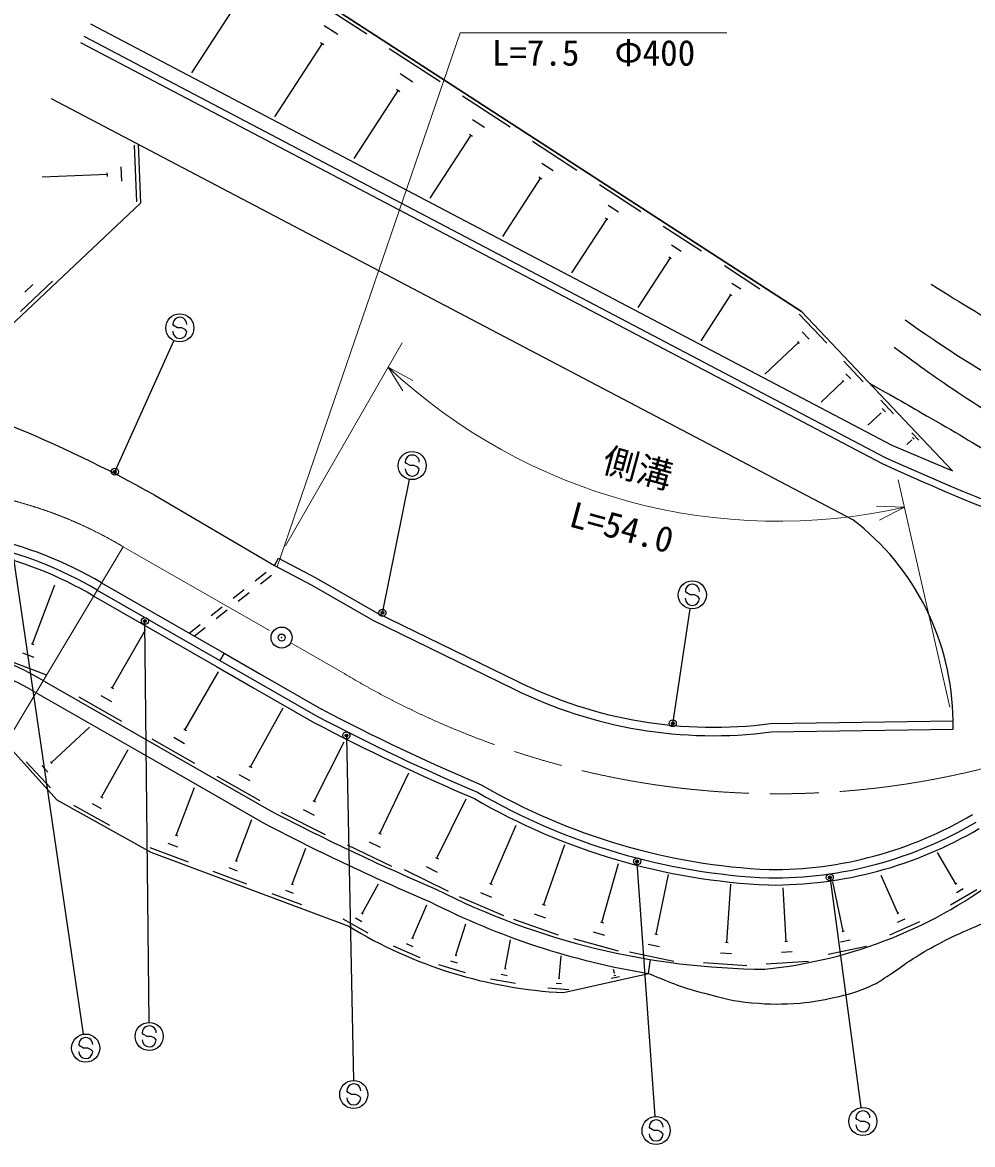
# Model space of a CAD drawing. Units: millimetres, scale not verified. Extents: x 40000 to 680000, y 20000 to 380000.
# Drawn here: x 460278 to 527920, y 259463 to 339378 of the extents above; entities that cross this region are included whole.
import ezdxf
from ezdxf.enums import TextEntityAlignment as Align

# ---------------------------------------------------------------- set-up
doc = ezdxf.new("R2010")
doc.units = ezdxf.units.MM
doc.header["$LTSCALE"] = 1000
doc.header["$PDMODE"] = 32
doc.header["$PDSIZE"] = 500
doc.linetypes.add('CHAIN', pattern=[18.5, 12, -1.5, 3.5, -1.5])
for name, color, linetype, lineweight in [('M-BGD', 7, 'Continuous', 25), ('M-BMK', 2, 'CHAIN', 13), ('M-BMK-SRVR', 3, 'Continuous', 25), ('M-STR-HTXT', 7, 'Continuous', 13), ('M-STR-STRC', 7, 'Continuous', 25)]:
    doc.layers.add(name, color=color, linetype=linetype, lineweight=lineweight)
doc.styles.add('@ＭＳ ゴシック', font='')
doc.styles.add('ＭＳ ゴシック', font='')
doc.styles.get('@ＭＳ ゴシック').set_extended_font_data('@MS Gothic')
doc.styles.get('ＭＳ ゴシック').set_extended_font_data('MS Gothic')

msp = doc.modelspace()

# ---------------------------------------------------------------- linework, layer by layer
at = {"layer": 'M-BGD'}
for p, q in [((473424, 346237), (515748, 318790)), ((515748, 318790), (473424, 346237)), ((475935, 341373), (472307, 335779)), ((480927, 341073), (484801, 338561)), ((465120, 339275), (522175, 309282)), ((481752, 339163), (482720, 338535)), ((464655, 338390), (521697, 308404)), ((464422, 337947), (521477, 307955)), ((481608, 337880), (478227, 332667)), ((481487, 337959), (481729, 337802)), ((486390, 337530), (490014, 335180)), ((487162, 335743), (488068, 335156)), ((487027, 334544), (483882, 329694)), ((486914, 334617), (487140, 334470)), ((491609, 334146), (494993, 331951)), ((462328, 333964), (519383, 303972)), ((492329, 332477), (493175, 331928)), ((492204, 331356), (489284, 326854)), ((492098, 331425), (492309, 331288)), ((496594, 330913), (499750, 328866)), ((468422, 326605), (468262, 330640)), ((468509, 330715), (468676, 326511)), ((497266, 329356), (498055, 328845)), ((466324, 328542), (461683, 328358)), ((466329, 328416), (466319, 328669)), ((467353, 328078), (467313, 329087)), ((497149, 328312), (494444, 324141)), ((497050, 328376), (497247, 328248)), ((501356, 327825), (504294, 325919)), ((468676, 326511), (454820, 313416)), ((501981, 326376), (502716, 325899)), ((501872, 325403), (499373, 321550)), ((501780, 325463), (501964, 325344)), ((505905, 324875), (508634, 323105)), ((506486, 323529), (507168, 323086)), ((506384, 322625), (504082, 319075)), ((506299, 322680), (506470, 322570)), ((510250, 322057), (512781, 320416)), ((460132, 318780), (462428, 320950)), ((460450, 320168), (461024, 320710)), ((510789, 320809), (511421, 320398)), ((510695, 319971), (508580, 316710)), ((510616, 320022), (510774, 319920)), ((515576, 318608), (517544, 316529)), ((526496, 307440), (515748, 318790)), ((515794, 317336), (516286, 316816)), ((515521, 316584), (513128, 314318)), ((515459, 316649), (515582, 316519)), ((518748, 315258), (520142, 313786)), ((518903, 314357), (519251, 313989)), ((518709, 313825), (517135, 312334)), ((518666, 313871), (518753, 313779)), ((521389, 312469), (522297, 311511)), ((521490, 311883), (521717, 311644)), ((521364, 311536), (520466, 310686)), ((521335, 311566), (521392, 311506)), ((523588, 310147), (524091, 309617)), ((522175, 309282), (526496, 307440)), ((523574, 309631), (523239, 309314)), ((523558, 309647), (523590, 309614)), ((523644, 309823), (523770, 309690)), ((469656, 305729), (478214, 300706)), ((478214, 300706), (478513, 301227)), ((478214, 300706), (480875, 299296)), ((478513, 301227), (481165, 299821)), ((476840, 299617), (477624, 300239)), ((477214, 299403), (477998, 300024)), ((481165, 299821), (485502, 297334)), ((460988, 295119), (462578, 299333)), ((465603, 298947), (474334, 293940)), ((465911, 299462), (474632, 294460)), ((475273, 298375), (476057, 298996)), ((480875, 299296), (485221, 296803)), ((465355, 298513), (474085, 293506)), ((475647, 298161), (476430, 298782)), ((473705, 297133), (474489, 297754)), ((474079, 296919), (474863, 297540)), ((485502, 297334), (495503, 292465)), ((472138, 295891), (472922, 296512)), ((485221, 296803), (495237, 291927)), ((466672, 291994), (469035, 296114)), ((472512, 295677), (473295, 296298)), ((460888, 295156), (461088, 295081)), ((458792, 294126), (461981, 292923)), ((460289, 294472), (461086, 294171)), ((474632, 294460), (474334, 293940)), ((474632, 294460), (477235, 292968)), ((474085, 293506), (476688, 292014)), ((474334, 293940), (476936, 292447)), ((471870, 289012), (474233, 293133)), ((477235, 292968), (481572, 290481)), ((461813, 292475), (470603, 287434)), ((466577, 292048), (466766, 291940)), ((476688, 292014), (481033, 289522)), ((476936, 292447), (481274, 289960)), ((461306, 291613), (470105, 286566)), ((464283, 291347), (467319, 289605)), ((465857, 291453), (466616, 291017)), ((476502, 286368), (478850, 290574)), ((513535, 289448), (526533, 289642)), ((526542, 289042), (526533, 289642)), ((462339, 286662), (465046, 289192)), ((471776, 289067), (471965, 288958)), ((513579, 288849), (526542, 289042)), ((458925, 288246), (462734, 284011)), ((469482, 288365), (472518, 286624)), ((471056, 288471), (471815, 288036)), ((481049, 283910), (483188, 288145)), ((465914, 284204), (467805, 287597)), ((470603, 287434), (473205, 285941)), ((460541, 286723), (462278, 284865)), ((461657, 286460), (462091, 285995)), ((462284, 286720), (462393, 286604)), ((470105, 286566), (472708, 285074)), ((476406, 286421), (476598, 286314)), ((473205, 285941), (477659, 283387)), ((474107, 285689), (477181, 283973)), ((475689, 285814), (476457, 285385)), ((485728, 281625), (487789, 285940)), ((471231, 281477), (472522, 284896)), ((472708, 285074), (477177, 282511)), ((462734, 284011), (469421, 280283)), ((465236, 283742), (465877, 283385)), ((465834, 284249), (465994, 284160)), ((480951, 283960), (481147, 283861)), ((489791, 279848), (491866, 284075)), ((463917, 283637), (466481, 282208)), ((478684, 283133), (481826, 281545)), ((480259, 283323), (481045, 282926)), ((475486, 279668), (476602, 282624)), ((493621, 278032), (495417, 282206)), ((471145, 281510), (471316, 281445)), ((485629, 281673), (485827, 281578)), ((469345, 280626), (472082, 279591)), ((470630, 280922), (471314, 280664)), ((479480, 278007), (480452, 280579)), ((483390, 280799), (486555, 279287)), ((484955, 281023), (485746, 280645)), ((497388, 276548), (498901, 280834)), ((469421, 280283), (483510, 275008)), ((489694, 279896), (489889, 279800)), ((526735, 278032), (525434, 280268)), ((473843, 278926), (476228, 278026)), ((474963, 279185), (475559, 278960)), ((475411, 279696), (475560, 279640)), ((487458, 279051), (490588, 277514)), ((489016, 279257), (489799, 278873)), ((501537, 275289), (502704, 279469)), ((505396, 274446), (506279, 278694)), ((518713, 274662), (517970, 278164)), ((522612, 275951), (521413, 278629)), ((478022, 277348), (480139, 276549)), ((479016, 277577), (479545, 277378)), ((479414, 278032), (479547, 277982)), ((484469, 275929), (485629, 278030)), ((492887, 277414), (493676, 277074)), ((493522, 278075), (493719, 277990)), ((510425, 273868), (510717, 278001)), ((514648, 273932), (514425, 277744)), ((526338, 276534), (528233, 277636)), ((526676, 277998), (526794, 278067)), ((526773, 277421), (527247, 277697)), ((488039, 274155), (489077, 276546)), ((491365, 277134), (494519, 275777)), ((497289, 276583), (497487, 276513)), ((484414, 275960), (484525, 275898)), ((496711, 275894), (497505, 275614)), ((522545, 275921), (522679, 275981)), ((483083, 275529), (484870, 274543)), ((484000, 275606), (484446, 275359)), ((491136, 272943), (491834, 275184)), ((495239, 275521), (498416, 274399)), ((501438, 275316), (501637, 275261)), ((522020, 274399), (524164, 275359)), ((522584, 275295), (523120, 275535)), ((487980, 274181), (488099, 274129)), ((499500, 274140), (502685, 273252)), ((500917, 274603), (501713, 274381)), ((505297, 274467), (505495, 274426)), ((518628, 274644), (518798, 274680)), ((486673, 273616), (488579, 272789)), ((487594, 273782), (488071, 273575)), ((494653, 271996), (495034, 274045)), ((504836, 273737), (505627, 273573)), ((510328, 273874), (510521, 273861)), ((514554, 273926), (514742, 273937)), ((517640, 273011), (520364, 273589)), ((518517, 273909), (519198, 274053)), ((490754, 272544), (491225, 272397)), ((491077, 272961), (491195, 272924)), ((498499, 271317), (498638, 272909)), ((503485, 273193), (506649, 272535)), ((504841, 271653), (505003, 272640)), ((509984, 273123), (510756, 273069)), ((513234, 272342), (516237, 272518)), ((514316, 273159), (515067, 273203)), ((489899, 272293), (491786, 271706)), ((494598, 272006), (494708, 271985)), ((502417, 271667), (502359, 271926)), ((508772, 272433), (511859, 272215)), ((493606, 271277), (495372, 270948)), ((494350, 271595), (494792, 271513)), ((498278, 270957), (498654, 270924)), ((498452, 271321), (498546, 271313)), ((498797, 270282), (504841, 271653)), ((502191, 271308), (502776, 271441)), ((502377, 271504), (502524, 271538)), ((502399, 271663), (502436, 271672)), ((497680, 270630), (499186, 270499))]:
    msp.add_line(p, q, dxfattribs=at)
for centre, radius, start, end in [((423448, 223094), 94676, 60.78705, 67.78965), ((608651, 500240), 211123, 245.61236, 254.13778), ((608651, 500240), 210623, 245.61633, 254.35039), ((508303, 289495), 18230, 0.46393, 52.57023), ((452062, 276284), 27000, 59.14075, 97.33783), ((452062, 276284), 26400, 59.14075, 97.33783), ((452062, 276284), 25900, 59.14075, 97.33783), ((452062, 276284), 18900, 58.94081, 97.44924), ((452062, 276284), 17900, 58.90708, 97.44924), ((509460, 320487), 31905, 243.52747, 277.41785), ((509460, 320487), 31305, 243.52257, 277.4805), ((551430, 423225), 150004, 242.23597, 247.05228), ((551430, 423225), 151104, 242.23255, 247.02583), ((551430, 423225), 150604, 242.23597, 247.03778), ((515494, 323784), 45383, 239.81472, 267.38898), ((515494, 323784), 44783, 239.76638, 267.37772), ((515494, 323784), 45883, 239.8542, 267.38898), ((551430, 423225), 158104, 242.18631, 247.02583), ((513685, 306809), 27762, 269.50404, 300.84543), ((551430, 423225), 159104, 242.17996, 247.01298), ((513685, 306809), 28362, 269.47708, 300.71624), ((513685, 306809), 28862, 269.47708, 300.61231), ((509856, 304871), 33078, 275.68079, 308.05144), ((513425, 324034), 52080, 242.92389, 269.67616), ((513425, 324034), 53080, 242.96267, 260.69351), ((500494, 302855), 32617, 238.62033, 267.01766)]:
    msp.add_arc(centre, radius, start, end, dxfattribs=at)
for points, knots in [([(524977, 320734), (527522, 319144), (528211, 318706), (530344, 317511), (532238, 316449), (533315, 315882), (535258, 314913), (537010, 314039), (538006, 313577), (539799, 312789), (542010, 311817), (543269, 311317), (545529, 310462), (547419, 309747), (548493, 309385), (550418, 308768), (552411, 308130), (553509, 307683), (555560, 307263), (557703, 306824), (558950, 306865), (561126, 306639), (562959, 306449), (563986, 306333), (565825, 306206), (569146, 305977), (570290, 306039), (574346, 306076)], [0, 0, 0, 0, 1, 1, 1, 2, 2, 2, 3, 3, 3, 4, 4, 4, 5, 5, 5, 6, 6, 6, 7, 7, 7, 8, 8, 8, 9, 9, 9, 9]), ([(523113, 318194), (525357, 316627), (525980, 316193), (527884, 315014), (529804, 313825), (530905, 313197), (532899, 312138), (534684, 311190), (535703, 310693), (537542, 309858), (539297, 309061), (540295, 308647), (542091, 307949), (543935, 307232), (544985, 306873), (546868, 306265), (548339, 305789), (549157, 305493), (550664, 305148), (552165, 304805), (553023, 304686), (554550, 304492), (556306, 304269), (557299, 304219), (559066, 304131), (560506, 304060), (561315, 304026), (562756, 304066), (564085, 304103), (564820, 304265), (566146, 304364), (569352, 304604), (570430, 304571), (574372, 304627)], [0, 0, 0, 0, 1, 1, 1, 2, 2, 2, 3, 3, 3, 4, 4, 4, 5, 5, 5, 6, 6, 6, 7, 7, 7, 8, 8, 8, 9, 9, 9, 10, 10, 10, 11, 11, 11, 11]), ([(522351, 316247), (524800, 314450), (525474, 313954), (527548, 312592), (529564, 311268), (530719, 310562), (532810, 309360), (534495, 308392), (535455, 307877), (537187, 306995), (538705, 306222), (539565, 305806), (541116, 305102), (542740, 304365), (543616, 303853), (545313, 303304), (547581, 302571), (548926, 302375), (551290, 302079), (552922, 301874), (553853, 301923), (555497, 301926), (557039, 301928), (557905, 301963), (559443, 302076), (561554, 302233), (562719, 302500), (564821, 302746), (566053, 302890), (566741, 302991), (567977, 303100), (570476, 303320), (571351, 303267), (574397, 303254)], [0, 0, 0, 0, 1, 1, 1, 2, 2, 2, 3, 3, 3, 4, 4, 4, 5, 5, 5, 6, 6, 6, 7, 7, 7, 8, 8, 8, 9, 9, 9, 10, 10, 10, 11, 11, 11, 11]), ([(520575, 313693), (522871, 312388), (523449, 312059), (525288, 311006), (527354, 309824), (528465, 309077), (530570, 307966), (532262, 307072), (533235, 306616), (534989, 305849), (536711, 305096), (537687, 304696), (539457, 304065), (541444, 303358), (542568, 302984), (544601, 302420), (547233, 301690), (548719, 301280), (551419, 300865), (553181, 300593), (554190, 300515), (555973, 300547), (557735, 300578), (558710, 300809), (560461, 301001), (562870, 301265), (564211, 301489), (566622, 301742), (568264, 301915), (569183, 302017), (570831, 302125), (572229, 302216), (572690, 302235), (574414, 302290)], [0, 0, 0, 0, 1, 1, 1, 2, 2, 2, 3, 3, 3, 4, 4, 4, 5, 5, 5, 6, 6, 6, 7, 7, 7, 8, 8, 8, 9, 9, 9, 10, 10, 10, 11, 11, 11, 11]), ([(504841, 271653), (506667, 270908), (507228, 270659), (508825, 270238), (510132, 269894), (510871, 269673), (512217, 269559), (513552, 269445), (514310, 269444), (515646, 269544), (516594, 269615), (517121, 269730), (518050, 269933), (519102, 270162), (519693, 270331), (520679, 270763), (521232, 271005), (521496, 271232), (522005, 271557), (522585, 271927), (522877, 272183), (523455, 272556), (524116, 272982), (524494, 273210), (525185, 273585), (525998, 274026), (526460, 274262), (527306, 274635), (527960, 274924), (528326, 275091), (529002, 275325), (530218, 275745), (530903, 275980), (532152, 276285), (533056, 276506), (533582, 276543), (534489, 276749), (535338, 276941), (535813, 277052), (536649, 277292), (537584, 277561), (538091, 277767), (539015, 278072), (539822, 278338), (540274, 278487), (541081, 278753), (542106, 279091), (542655, 279368), (543705, 279618), (545044, 279937), (545830, 279926), (547191, 280129), (548343, 280300), (548991, 280382), (550139, 280574), (551355, 280777), (552036, 280897), (553245, 281139), (554900, 281470), (555823, 281676), (557465, 282066), (558838, 282393), (559601, 282601), (560962, 282977), (562369, 283367), (563152, 283606), (564543, 284049), (565562, 284373), (566129, 284567), (567140, 284916), (567866, 285166), (568264, 285332), (568991, 285581), (571173, 286328), (571958, 286468), (574685, 287145)], [0, 0, 0, 0, 1, 1, 1, 2, 2, 2, 3, 3, 3, 4, 4, 4, 5, 5, 5, 6, 6, 6, 7, 7, 7, 8, 8, 8, 9, 9, 9, 10, 10, 10, 11, 11, 11, 12, 12, 12, 13, 13, 13, 14, 14, 14, 15, 15, 15, 16, 16, 16, 17, 17, 17, 18, 18, 18, 19, 19, 19, 20, 20, 20, 21, 21, 21, 22, 22, 22, 23, 23, 23, 24, 24, 24, 25, 25, 25, 25])]:
    msp.add_open_spline(points, degree=3, knots=knots, dxfattribs=at)
at = {"layer": 'M-BMK'}
for p, q in [((467450, 302037), (478077, 295943)), ((479378, 295197), (483065, 293083))]:
    msp.add_line(p, q, dxfattribs=at)
for centre, radius, start, end in [((452062, 276284), 30000, 59.14075, 139.35477), ((514080, 344445), 60000, 238.87457, 289.48591)]:
    msp.add_arc(centre, radius, start, end, dxfattribs=at)
at = {"layer": 'M-BMK-SRVR'}
msp.add_circle((478727, 295570), 750, dxfattribs=at)
msp.add_point((478727, 295570), dxfattribs=at)
at = {"layer": 'M-STR-HTXT'}
for p, q in [((491435, 338637), (478402, 300607)), ((491435, 338637), (510435, 338630)), ((479010, 302094), (487309, 316566)), ((488078, 313888), (486314, 314831)), ((486314, 314831), (487370, 313132)), ((526311, 290617), (522631, 306810)), ((523075, 304860), (521076, 304937)), ((521305, 303927), (523075, 304860)), ((467450, 302037), (454627, 280577))]:
    msp.add_line(p, q, dxfattribs=at)
msp.add_arc((514080, 344445), 40594, 226.84546, 282.80208, dxfattribs=at)
at = {"layer": 'M-STR-STRC'}
for p, q in [((471083, 317764), (470983, 317882)), ((471328, 317624), (471083, 317764)), ((471628, 317622), (471328, 317624)), ((471873, 317510), (471628, 317622)), ((471979, 317374), (471873, 317510)), ((466899, 307471), (471067, 316711)), ((487628, 307957), (487529, 308075)), ((487873, 307818), (487628, 307957)), ((488174, 307815), (487873, 307818)), ((488419, 307703), (488174, 307815)), ((488525, 307567), (488419, 307703)), ((485930, 297430), (487826, 306836)), ((464635, 267323), (459663, 301193)), ((507573, 298749), (507473, 298867)), ((507818, 298610), (507573, 298749)), ((508118, 298607), (507818, 298610)), ((508363, 298495), (508118, 298607)), ((508469, 298359), (508363, 298495)), ((506595, 289557), (507818, 297620)), ((469290, 268164), (468995, 296646)), ((483349, 288498), (483842, 264029)), ((505318, 261460), (504051, 279533)), ((517772, 278391), (519977, 262101)), ((468905, 267305), (468805, 267423)), ((469150, 267166), (468905, 267305)), ((469450, 267163), (469150, 267166)), ((469695, 267051), (469450, 267163)), ((469801, 266915), (469695, 267051)), ((464385, 266474), (464286, 266592)), ((464630, 266335), (464385, 266474)), ((464931, 266332), (464630, 266335)), ((465176, 266220), (464931, 266332)), ((465282, 266084), (465176, 266220)), ((483467, 263170), (483368, 263288)), ((483712, 263030), (483467, 263170)), ((484013, 263028), (483712, 263030)), ((484258, 262916), (484013, 263028)), ((484364, 262780), (484258, 262916)), ((519716, 261251), (519616, 261369)), ((504993, 260603), (504893, 260721)), ((505237, 260464), (504993, 260603)), ((519960, 261111), (519716, 261251)), ((520261, 261109), (519960, 261111)), ((520506, 260997), (520261, 261109)), ((520612, 260861), (520506, 260997)), ((505538, 260462), (505237, 260464)), ((505783, 260350), (505538, 260462)), ((505889, 260213), (505783, 260350))]:
    msp.add_line(p, q, dxfattribs=at)
for centre, radius in [((471478, 317623), 1000), ((488023, 307817), 1000), ((466858, 307379), 100), ((466858, 307379), 80), ((466858, 307379), 60), ((466858, 307379), 40), ((466858, 307379), 20), ((507968, 298608), 1000), ((485910, 297332), 100), ((485910, 297332), 80), ((485910, 297332), 60), ((485910, 297332), 40), ((485910, 297332), 20), ((468994, 296746), 100), ((468994, 296746), 80), ((468994, 296746), 60), ((468994, 296746), 40), ((468994, 296746), 20), ((506580, 289458), 100), ((506580, 289458), 80), ((506580, 289458), 60), ((506580, 289458), 40), ((506580, 289458), 20), ((483347, 288598), 100), ((483347, 288598), 80), ((483347, 288598), 60), ((483347, 288598), 40), ((483347, 288598), 20), ((504044, 279633), 100), ((504044, 279633), 80), ((504044, 279633), 60), ((504044, 279633), 40), ((504044, 279633), 20), ((517758, 278491), 100), ((517758, 278491), 80), ((517758, 278491), 60), ((517758, 278491), 40), ((517758, 278491), 20), ((469300, 267164), 1000), ((464781, 266334), 1000), ((483862, 263029), 1000), ((505388, 260463), 1000), ((520111, 261110), 1000)]:
    msp.add_circle(centre, radius, dxfattribs=at)
for centre, start, end in [((471483, 317878), 359.53407, 179.53407), ((471479, 317378), 179.53407, 359.53407), ((488029, 308071), 359.53407, 179.53407), ((488025, 307571), 179.53407, 359.53407), ((507973, 298863), 359.53407, 179.53407), ((507969, 298363), 179.53407, 359.53407), ((469305, 267419), 359.53407, 179.53407), ((464786, 266588), 359.53407, 179.53407), ((469301, 266919), 179.53407, 359.53407), ((464782, 266088), 179.53407, 359.53407), ((483868, 263284), 359.53407, 179.53407), ((483864, 262784), 179.53407, 359.53407), ((520116, 261365), 359.53407, 179.53407), ((505393, 260717), 359.53407, 179.53407), ((520112, 260865), 179.53407, 359.53407), ((505389, 260217), 179.53407, 359.53407)]:
    msp.add_arc(centre, 500, start, end, dxfattribs=at)
for p in [(466858, 307379), (485910, 297332), (468994, 296746), (506580, 289458), (483347, 288598), (504044, 279633), (517758, 278491)]:
    msp.add_point(p, dxfattribs=at)

# ---------------------------------------------------------------- texts
at = {"layer": 'M-STR-HTXT'}
for s, rotation, style, p in [('L=7.5\u3000Φ400', 359.979, 'ＭＳ ゴシック', (500935, 338134)), ('L=54.0', 344.824, '@ＭＳ ゴシック', (503191, 304302))]:
    msp.add_text(s, height=1833, rotation=rotation, dxfattribs=dict(at, style=style)).set_placement(p, align=Align.TOP_CENTER)
at = {"layer": 'M-STR-HTXT', "style": 'ＭＳ ゴシック'}
msp.add_text('側溝', height=1833, rotation=344.824, dxfattribs=at).set_placement((503714, 306232), align=Align.BOTTOM_CENTER)

doc.saveas('drawing.dxf')
